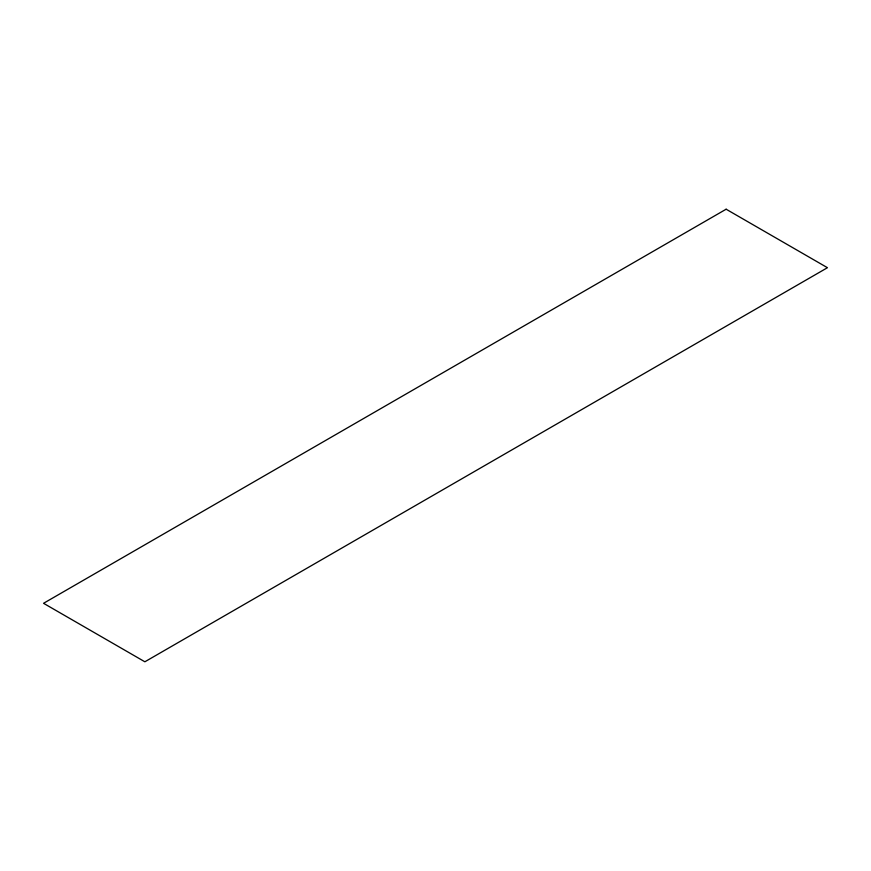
<?xml version="1.0" encoding="UTF-8"?>
<svg xmlns="http://www.w3.org/2000/svg" width="871" height="871" viewBox="0 0 871 871"><rect width="100%" height="100%" fill="white"/><g stroke="black" fill="none" stroke-linecap="round" stroke-linejoin="round"><path stroke-width="1.31" d="M726.131 209.214L43.55 603.298L144.869 661.786L827.45 267.702L726.131 209.214"/></g></svg>
